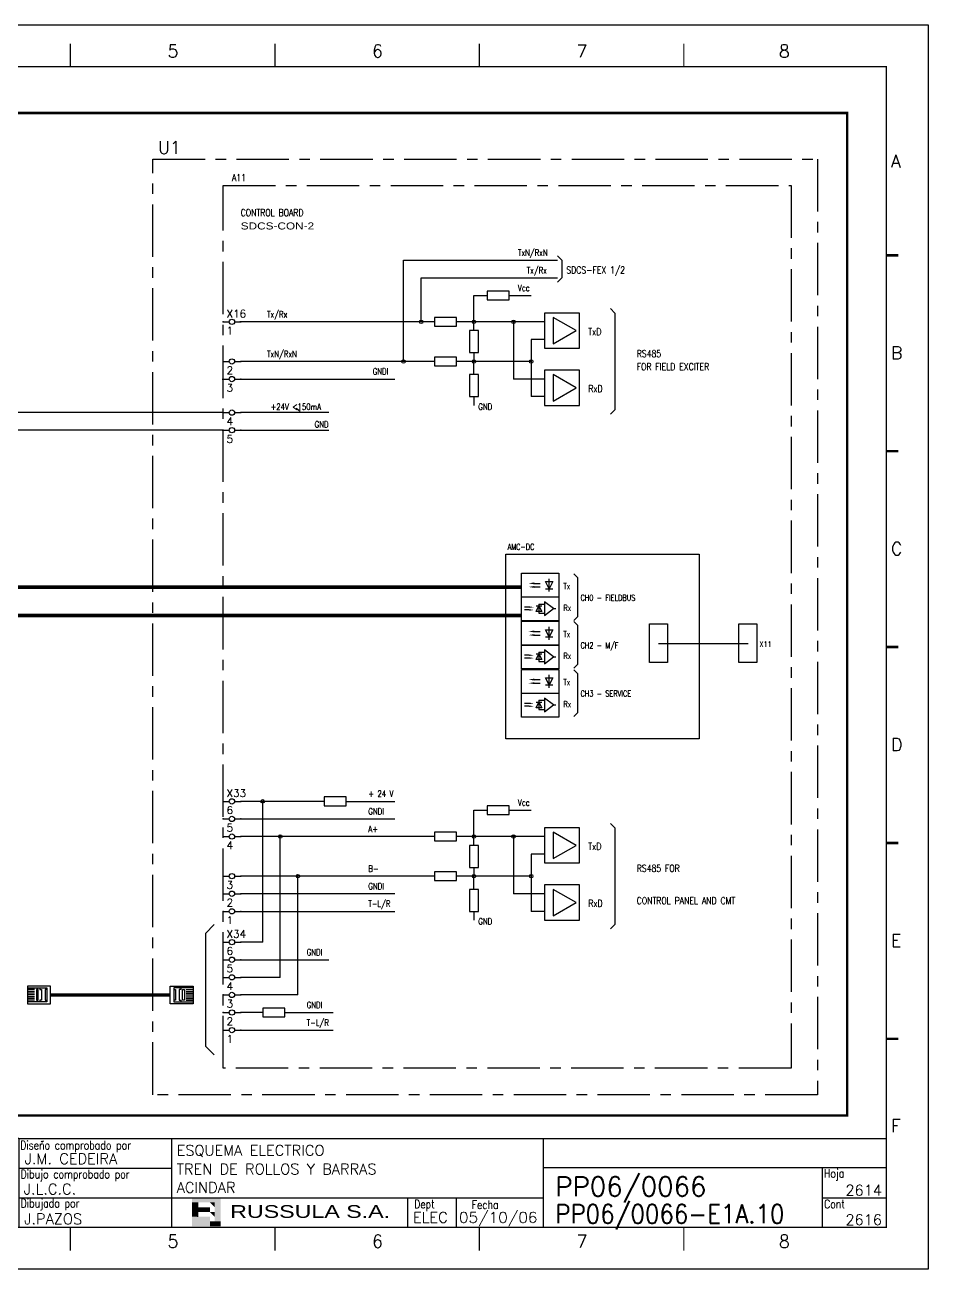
# Model space of a CAD drawing. Extents: x -25 to 1044, y -25744 to 292.
# Drawn here: x 264.3 to 479.8, y -2013.7 to -1716.7 of the extents above; entities that cross this region are included whole.
import ezdxf
from ezdxf.enums import TextEntityAlignment as Align

# ---------------------------------------------------------------- set-up
doc = ezdxf.new("R2010")
doc.units = 0
doc.header["$LTSCALE"] = 10
doc.header["$MEASUREMENT"] = 0
doc.linetypes.add('CENTER', pattern=[2, 1.25, -0.25, 0.25, -0.25])
doc.linetypes.add('DASHDOT', pattern=[1, 0.5, -0.25, 0, -0.25])
doc.layers.get('0').update_dxf_attribs({"linetype": 'CONTINUOUS'})
for name, color, linetype in [('1', 7, 'CONTINUOUS'), ('10', 5, 'CONTINUOUS'), ('2', 7, 'CONTINUOUS'), ('25', 3, 'CONTINUOUS'), ('25PK', 4, 'CENTER'), ('35', 2, 'CONTINUOUS'), ('8', 1, 'CONTINUOUS'), ('9', 6, 'CONTINUOUS'), ('DIBUJO', 7, 'CONTINUOUS'), ('NODE', 7, 'CONTINUOUS')]:
    doc.layers.add(name, color=color, linetype=linetype)
doc.styles.add('ABBSTYLE', font='ROMANS.SHX', dxfattribs={"width": 0.8})
doc.styles.add('HELV', font='HELVBLD.SHX', dxfattribs={"width": 1.2})
doc.styles.add('HELVETICA', font='HELV.SHX')
doc.styles.add('LABEL', font='SIMPLEX', dxfattribs={"width": 0.8, "height": 4})
doc.styles.add('ROMANS', font='romans')
doc.styles.get("Standard").update_dxf_attribs({"font": 'simplex'})

# ---------------------------------------------------------------- blocks, each defined once
blk = doc.blocks.new('NOD', base_point=(237.5, 170))
at = {"layer": 'NODE'}
blk.add_point((237.5, 170), dxfattribs=at)
blk = doc.blocks.new('$$PLL21C')
for p, q in [((-2.5, 0), (-0.75, 0)), ((0.75, 0), (2.5, 0))]:
    blk.add_line(p, q)
at = {"layer": '2'}
blk.add_circle((0, 0), 0.75, dxfattribs=at)
for p in [(-2.5, 0), (2.5, 0)]:
    blk.add_blockref('NOD', p, dxfattribs=at)
at = {"layer": '8'}
blk.add_attdef('*A', (-1.5, -3.574999999999989), '', height=2.15, dxfattribs=at)
at = {"layer": '9'}
blk.add_attdef('ID', (-1.5, 1.25), '', height=2.15, dxfattribs=at)
blk = doc.blocks.new('AMP')
at = {"layer": '35'}
for p, q in [((0, 5), (0, -5)), ((10, 5), (0, 5)), ((10, -5), (10, 5)), ((0, -5), (10, -5))]:
    blk.add_line(p, q, dxfattribs=at)
blk.add_lwpolyline([(7.5, -3.75), (7.5, 3.75), (1.00480947161671, 0)], close=True, dxfattribs=at)
blk = doc.blocks.new('newcajec')
at = {"layer": '1'}
for p, q in [((179.4, 20.84999999999999), (0.1303441721052074, 20.84999999999999)), ((7, 20.84999999999999), (7, 0)), ((71, 20.84999999999999), (71, 0)), ((84, 20.84999999999999), (84, 0.08964143426294768)), ((99, 20.84999999999999), (99, 0)), ((215.2, 20.79999999999999), (215.2, 0)), ((184.6434108527132, 20.17582254554676), (184.806079472624, 20.01315011347727)), ((184.806079472624, 20.01315011347727), (185.1814685954953, 20.25090212957883)), ((10.6, 16.64), (0, 16.64)), ((10.6, 16.64), (99.00000000000001, 16.64)), ((10.6, 12.48), (0, 12.48)), ((10.6, 12.48), (99.00000000000001, 12.48)), ((179.4, 13.86666666), (215.2, 13.86666666)), ((368, 14.06084184883153), (368, 0)), ((10.6, 8.32), (0, 8.32)), ((10.6, 8.32), (99.00000000000001, 8.32)), ((179.4, 6.93333333), (267.6330803594942, 6.93333333)), ((267.6330803594942, 6.93333333), (302.5, 6.93333333)), ((270.6330803594942, 6.908826233307309), (270.6330803594942, 0)), ((282.0665401797471, 6.93333333), (282.0665401797471, 0)), ((368, 6.93333333), (383, 6.93333333)), ((10.6, 4.16), (0, 4.16)), ((10.6, 4.16), (99.00000000000001, 4.16))]:
    blk.add_line(p, q, dxfattribs=at)
for points in [[(47.50000000000003, 272.5, 0.3, 0.3, 0), (47.50000000000003, 277.9125820568927, 0.3, 0.3, 0)], [(95.50000000000003, 272.5, 0.3, 0.3, 0), (95.50000000000003, 277.9125820568927, 0.3, 0.3, 0)], [(143.5000000000001, 272.5, 0.3, 0.3, 0), (143.5000000000001, 277.9125820568927, 0.3, 0.3, 0)], [(191.5000000000001, 272.5, 0.3, 0.3, 0), (191.5000000000001, 277.9125820568927, 0.3, 0.3, 0)], [(239.5000000000001, 272.5, 0.3, 0.3, 0), (239.5000000000001, 277.9125820568927, 0.3, 0.3, 0)], [(287.5000000000001, 272.5, 0.3, 0.3, 0), (287.5000000000001, 277.9125820568927, 0.3, 0.3, 0)], [(335.5000000000001, 272.5, 0.3, 0.3, 0), (335.5000000000001, 277.9125820568927, 0.3, 0.3, 0)], [(-2.989059080962793, 228.2254404700672, 0.6, 0.6, 0), (-0.1817779831361044, 228.2254404700672, 0.6, 0.6, 0)], [(383.0109409190372, 228.2254404700672, 0.6, 0.6, 0), (385.8182220168639, 228.2254404700672, 0.6, 0.6, 0)], [(-2.989059080962793, 182.2254404700672, 0.6, 0.6, 0), (-0.1817779831361044, 182.2254404700672, 0.6, 0.6, 0)], [(383.0109409190372, 182.2254404700672, 0.6, 0.6, 0), (385.8182220168639, 182.2254404700672, 0.6, 0.6, 0)], [(-2.989059080962793, 136.2254404700672, 0.6, 0.6, 0), (-0.1817779831361044, 136.2254404700672, 0.6, 0.6, 0)], [(383.0109409190372, 136.2254404700672, 0.6, 0.6, 0), (385.8182220168639, 136.2254404700672, 0.6, 0.6, 0)], [(-2.989059080962793, 90.2254404700672, 0.6, 0.6, 0), (-0.1817779831361044, 90.2254404700672, 0.6, 0.6, 0)], [(383.0109409190372, 90.2254404700672, 0.6, 0.6, 0), (385.8182220168639, 90.2254404700672, 0.6, 0.6, 0)], [(-2.989059080962793, 44.22544047006719, 0.6, 0.6, 0), (-0.1817779831361044, 44.22544047006719, 0.6, 0.6, 0)], [(383.0109409190372, 44.22544047006719, 0.6, 0.6, 0), (385.8182220168639, 44.22544047006719, 0.6, 0.6, 0)], [(383, 20.79999999999999, 0.3, 0.3, 0), (179.4, 20.79999999999999, 0.3, 0.3, 0), (179.4, 0, 0.3, 0.3, 0)], [(302.5, 20.79999999999999, 0.3, 0.3, 0), (302.5, 0, 0.3, 0.3, 0)], [(302.5, 14, 0.3, 0.3, 0), (383, 14, 0.3, 0.3, 0)], [(47.50000000000004, -5.50000000000002, 0.3, 0.3, 0), (47.50000000000004, -0.08741794310727435, 0.3, 0.3, 0)], [(95.50000000000003, -5.50000000000002, 0.3, 0.3, 0), (95.50000000000003, -0.08741794310727435, 0.3, 0.3, 0)], [(143.5000000000001, -5.50000000000002, 0.3, 0.3, 0), (143.5000000000001, -0.08741794310727435, 0.3, 0.3, 0)], [(191.5000000000001, -5.50000000000002, 0.3, 0.3, 0), (191.5000000000001, -0.08741794310727435, 0.3, 0.3, 0)], [(239.5000000000001, -5.50000000000002, 0.3, 0.3, 0), (239.5000000000001, -0.08741794310727435, 0.3, 0.3, 0)], [(287.5000000000001, -5.50000000000002, 0.3, 0.3, 0), (287.5000000000001, -0.08741794310727435, 0.3, 0.3, 0)], [(335.5000000000001, -5.50000000000002, 0.3, 0.3, 0), (335.5000000000001, -0.08741794310727435, 0.3, 0.3, 0)]]:
    blk.add_lwpolyline(points, format="xyseb", dxfattribs=at)
at = {"layer": '1', "const_width": 0.3}
blk.add_lwpolyline([(0, 0), (0, 272.5), (383, 272.5), (383, 0)], close=True, dxfattribs=at)
at = {"layer": '2', "color": 14}
for p, q in [((221.418090625, 4.694274193107214), (221.418090625, 5.808488255607214)), ((221.418090625, 2.465846068107213), (221.418090625, 3.580060130607212))]:
    blk.add_line(p, q, dxfattribs=at)
for points in [[(220.05064609375, 5.808488255607214), (220.05064609375, 6.922702318107211), (226.73593046875, 5.808488255607214), (226.73593046875, 6.922702318107211)], [(221.418090625, 2.465846068107213), (220.05064609375, 2.465846068107213), (221.418090625, 5.808488255607214), (220.05064609375, 5.808488255607214)], [(221.418090625, 4.694274193107214), (224.254271875, 4.694274193107214), (221.418090625, 3.580060130607212), (224.254271875, 3.580060130607212)], [(224.254271875, 5.808488255607214), (225.3684859375, 5.808488255607214), (225.3684859375, 4.694274193107214)], [(224.254271875, 3.580060130607212), (225.3684859375, 3.580060130607212), (225.3684859375, 2.465846068107213)], [(225.3684859375, 5.808488255607214), (226.73593046875, 5.808488255607214), (225.3684859375, 1.351632005607213), (226.73593046875, 1.351632005607213)], [(224.254271875, 0.2374179431072125), (224.254271875, 2.465846068107213), (220.05064609375, 0.2374179431072125), (220.05064609375, 2.465846068107213)], [(226.73593046875, 1.351632005607213), (226.73593046875, 0.2374179431072125), (224.254271875, 1.351632005607213), (224.254271875, 0.2374179431072125)]]:
    blk.add_solid(points, dxfattribs=at)
at = {"layer": '1', "style": 'ROMANS'}
for s, p in [('1', (22.29321663019694, 274.6822757111598)), ('2', (70.29321663019694, 274.6822757111598)), ('3', (118.2932166301969, 274.6822757111598)), ('4', (166.2932166301969, 274.6822757111598)), ('5', (214.2932166301969, 274.6822757111598)), ('6', (262.293216630197, 274.6822757111598)), ('7', (310.293216630197, 274.6822757111598)), ('8', (357.793216630197, 274.6822757111598)), ('A', (-4.369531937893967, 248.8361050328228)), ('A', (384.130468062106, 248.8361050328228)), ('B', (-4.369531937893967, 203.8361050328228)), ('B', (384.130468062106, 203.8361050328228)), ('C', (-4.369531937893967, 157.8361050328228)), ('C', (384.130468062106, 157.8361050328228)), ('D', (-4.369531937893967, 111.8361050328228)), ('D', (384.130468062106, 111.8361050328228)), ('E', (-4.369531937893967, 65.8361050328228)), ('E', (384.130468062106, 65.8361050328228)), ('F', (-4.369531937893967, 22.33610503282279)), ('F', (384.130468062106, 22.33610503282279)), ('1', (22.29321663019694, -4.817724288840244)), ('2', (70.29321663019694, -4.817724288840244)), ('3', (118.2932166301969, -4.817724288840244)), ('4', (166.2932166301969, -4.817724288840244)), ('5', (214.2932166301969, -4.817724288840244)), ('6', (262.293216630197, -4.817724288840244)), ('7', (310.293216630197, -4.817724288840244)), ('8', (357.793216630197, -4.817724288840244))]:
    blk.add_text(s, height=3, dxfattribs=at).set_placement(p)
at = {"layer": '1', "style": 'LABEL', "width": 0.8}
for s, p in [('Diseno comprobado por', (179.7314614292997, 18.27223571085374)), ('Dibujo comprobado por', (179.8050291925395, 11.4678814488418)), ('Hoja', (368.3783582875667, 11.66394739740196)), ('Dibujado por', (179.8266890074166, 4.640500723763907)), ('Fecha', (285.7145387337263, 4.296982269486556)), ('Cont', (368.4287365512884, 4.459855685207977)), ('No', (2.226666121281127, 1.047317943107212)), ('Revision', (7.999999999999986, 1.047317943107211))]:
    blk.add_text(s, height=2, dxfattribs=at).set_placement(p)
for s, p in [('Dept', (274.6061509242405, 4.441269529660175)), ('Elaborado', (77.5, 1.047317943107211)), ('Fecha', (91.5, 1.047317943107211))]:
    blk.add_text(s, height=2, dxfattribs=at).set_placement(p, align=Align.CENTER)
at = {"layer": '10', "style": 'ROMANS'}
for tag, p in [('REV41', (3.5, 18.74499999999998)), ('REV43', (77.69972273858866, 18.74499999999998)), ('REV31', (3.5, 14.58499999999999)), ('REV33', (77.69972273858866, 14.58499999999999)), ('REV21', (3.5, 10.42499999999999)), ('REV23', (77.69972273858866, 10.42499999999999)), ('REV11', (3.5, 6.265000000000002)), ('REV13', (77.69972273858866, 6.265000000000002))]:
    blk.add_attdef(tag, text='', height=2.5, dxfattribs=at).set_placement(p, align=Align.MIDDLE)
for tag, p, height in [('REV42', (7.999999999999986, 17.49499999999998), 2.5), ('SHEETNAME1', (100.5, 15.82514432423481), 2.5), ('DOCUMENTTYPE', (216.431556680333, 16.80300784715599), 2.5), ('NOTA', (305.324267012746, 15.80181941457773), 3), ('REV32', (7.999999999999986, 13.33499999999999), 2.5), ('DESIGNCHECK', (180.7368689439597, 14.83229733012664), 2.5), ('OBJECT', (216.431556680333, 12.40274635088354), 2.5), ('SHEETNAME2', (100.5, 11.66514432423481), 2.5), ('ORDER', (305.324267012746, 7.301819414577723), 4.5), ('REV22', (7.999999999999986, 9.174999999999999), 2.5), ('SHEETNAME3', (100.5, 7.505144324234807), 2.5), ('DRAWINGCHECK', (180.5313437479052, 7.714149530439984), 2.5), ('CUSTOMER', (216.431556680333, 8.084891464683468), 2.5), ('REV12', (7.999999999999986, 5.015000000000002), 2.5), ('SHEETNAME4', (100.5, 3.345144324234811), 2.5), ('USER', (180.634361454448, 0.7089454855303376), 2.5), ('DEPARTMENT', (271.9308878022507, 1.045088830057653), 2.5), ('DOCUMENT_ID', (305.324267012746, 0.9341589120460885), 4.4)]:
    blk.add_attdef(tag, p, '', height=height, dxfattribs=at)
for tag, width, p, p2 in [('REV44', 1.221199022953692, (84.52509332113708, 17.49499999999998), (98.48165358346499, 17.49499999999998)), ('REV34', 1.221199022953692, (84.52509332113708, 13.33499999999998), (98.48165358346499, 13.33499999999998)), ('REV24', 1.221199022953692, (84.52509332113708, 9.174999999999988), (98.48165358346499, 9.174999999999988)), ('REV14', 1.221199022953692, (84.52509332113708, 5.014999999999999), (98.48165358346499, 5.014999999999999)), ('CREATED2', 7.039914616041486, (282.7069601254168, 1.045088830057653), (301.1448317388588, 1.045088830057653))]:
    blk.add_attdef(tag, text='', height=2.5, dxfattribs=dict(at, width=width)).set_placement(p, p2, align=Align.FIT)
for tag, p in [('SHEET', (382, 7.433333330000005)), ('NEXTSHEET', (382, 0.5000000000000018))]:
    blk.add_attdef(tag, text='', height=2.5, dxfattribs=at).set_placement(p, align=Align.RIGHT)
at = {"layer": 'DIBUJO', "color": 14, "style": 'HELVETICA', "width": 1.3}
blk.add_text('RUSSULA S.A.', height=3, dxfattribs=at).set_placement((229, 2.191446348186597))

msp = doc.modelspace()

# ---------------------------------------------------------------- linework, layer by layer
for p, q in [((311.3731547258585, -1809.280986428393), (214.3540223622915, -1809.280986428393)), ((311.3731547258585, -1813.481279264746), (214.3540223622915, -1813.481279264746)), ((415.5145824422988, -1864.381390559374), (436.8722700320943, -1864.381390559374))]:
    msp.add_line(p, q)
for points in [[(379.0719351756587, -1843.116485666415), (425.1607908734715, -1843.116485666415), (425.1607908734715, -1887.170644385766), (379.0719351756587, -1887.170644385766)], [(413.3061315480649, -1859.698978140706), (417.6312370866511, -1859.698978140706), (417.6312370866511, -1868.963142477842), (413.3061315480649, -1868.963142477842)], [(434.6227226526077, -1859.698978140706), (438.9478281911939, -1859.698978140706), (438.9478281911939, -1868.963142477842), (434.6227226526077, -1868.963142477842)]]:
    msp.add_lwpolyline(points, close=True)
for points in [[(376.4970597307387, -1850.977974574115, 0.8400585672705643, 0.8400585672705643, 0), (224.2956971201115, -1850.977974574115, 0.8400585672705643, 0.8400585672705643, 0)], [(382.797498985268, -1850.977974574115, 0.8400585672705643, 0.8400585672705643, 0), (376.4970597307387, -1850.977974574115, 0.8400585672705643, 0.8400585672705643, 0)], [(376.4970597307387, -1857.69844311228, 0.8400585672705643, 0.8400585672705643, 0), (224.2956971201115, -1857.69844311228, 0.8400585672705643, 0.8400585672705643, 0)], [(382.797498985268, -1857.69844311228, 0.8400585672705643, 0.8400585672705643, 0), (376.4970597307387, -1857.69844311228, 0.8400585672705643, 0.8400585672705643, 0)]]:
    msp.add_lwpolyline(points, format="xyseb")
at = {"layer": '2', "color": 7}
for p, q in [((329.0421200437572, -1808.247487067224), (329.9983257107844, -1808.912409714728)), ((382.797498985268, -1847.617740305033), (391.7231212625177, -1847.617740305033)), ((382.797498985268, -1853.330138562473), (382.797498985268, -1847.617740305033)), ((391.7231212625177, -1847.617740305033), (391.7231212625177, -1853.330138562473)), ((382.797498985268, -1859.003313343948), (382.797498985268, -1853.290915086508)), ((382.797498985268, -1853.290915086508), (391.7231212625177, -1853.290915086508)), ((391.7231212625177, -1853.330138562473), (382.797498985268, -1853.330138562473)), ((391.7231212625177, -1853.290915086508), (391.7231212625177, -1859.003313343948)), ((391.7231212625177, -1859.003313343948), (382.797498985268, -1859.003313343948)), ((382.797498985268, -1859.103405224861), (391.7231212625177, -1859.103405224861)), ((382.797498985268, -1864.815803482301), (382.797498985268, -1859.103405224861)), ((391.7231212625177, -1859.103405224861), (391.7231212625177, -1864.815803482301)), ((382.797498985268, -1870.488978263776), (382.797498985268, -1864.776580006336)), ((382.797498985268, -1864.776580006336), (391.7231212625177, -1864.776580006336)), ((391.7231212625177, -1864.815803482301), (382.797498985268, -1864.815803482301)), ((391.7231212625177, -1864.776580006336), (391.7231212625177, -1870.488978263776)), ((391.7231212625177, -1870.488978263776), (382.797498985268, -1870.488978263776)), ((382.797498985268, -1876.30146840213), (382.797498985268, -1870.589070144689)), ((382.797498985268, -1870.589070144689), (391.7231212625177, -1870.589070144689)), ((391.7231212625177, -1870.589070144689), (391.7231212625177, -1876.30146840213)), ((382.797498985268, -1876.262244926164), (391.7231212625177, -1876.262244926164)), ((382.797498985268, -1881.974643183604), (382.797498985268, -1876.262244926164)), ((391.7231212625177, -1876.30146840213), (382.797498985268, -1876.30146840213)), ((391.7231212625177, -1876.262244926164), (391.7231212625177, -1881.974643183604)), ((391.7231212625177, -1881.974643183604), (382.797498985268, -1881.974643183604)), ((309.4830229494997, -1931.489591793507), (307.3828765313233, -1933.589738211684)), ((307.3828765313233, -1933.589738211684), (307.3828765313233, -1960.494096368217)), ((270.3747396318059, -1946.190616720742), (264.9143589445473, -1946.190616720742)), ((264.9143589445473, -1946.190616720742), (264.9143589445473, -1950.390909557095)), ((264.9143589445473, -1946.610646004377), (269.5346810645354, -1946.610646004377)), ((266.5944760790884, -1947.030675288013), (264.9143589445473, -1947.030675288013)), ((266.5944760790884, -1947.450704571648), (264.9143589445473, -1947.450704571648)), ((266.5944760790884, -1947.870733855283), (264.9143589445473, -1947.870733855283)), ((266.5944760790884, -1948.290763138919), (264.9143589445473, -1948.290763138919)), ((267.0145053627237, -1947.030675288013), (267.0145053627237, -1949.550850989825)), ((267.434534646359, -1947.030675288013), (267.0145053627237, -1947.030675288013)), ((267.434534646359, -1949.550850989825), (267.434534646359, -1947.030675288013)), ((267.8545639299942, -1946.610646004377), (267.8545639299942, -1947.030675288013)), ((267.8545639299942, -1947.030675288013), (268.2745932136295, -1947.030675288013)), ((268.2745932136295, -1947.030675288013), (268.2745932136295, -1949.550850989825)), ((269.1146517809001, -1947.030675288013), (269.1146517809001, -1949.550850989825)), ((269.5346810645354, -1947.030675288013), (269.1146517809001, -1947.030675288013)), ((269.5346810645354, -1946.610646004377), (269.5346810645354, -1949.97088027346)), ((270.3747396318059, -1950.390909557095), (270.3747396318059, -1946.190616720742)), ((270.3747396318059, -1948.290763138919), (298.9822908586177, -1948.290763138919)), ((298.9822908586177, -1950.390909557095), (298.9822908586177, -1946.190616720742)), ((298.9822908586177, -1946.190616720742), (304.4426715458764, -1946.190616720742)), ((299.8223494258882, -1946.610646004377), (299.8223494258882, -1949.97088027346)), ((304.4426715458764, -1946.610646004377), (299.8223494258882, -1946.610646004377)), ((299.8223494258882, -1947.030675288013), (300.2423787095235, -1947.030675288013)), ((300.2423787095235, -1947.030675288013), (300.2423787095235, -1949.550850989825)), ((301.0824372767941, -1947.030675288013), (301.0824372767941, -1949.550850989825)), ((301.5024665604294, -1947.030675288013), (301.0824372767941, -1947.030675288013)), ((301.5024665604294, -1946.610646004377), (301.5024665604294, -1947.030675288013)), ((301.9224958440647, -1949.550850989825), (301.9224958440647, -1947.030675288013)), ((301.9224958440647, -1947.030675288013), (302.3425251276999, -1947.030675288013)), ((302.3425251276999, -1947.030675288013), (302.3425251276999, -1949.550850989825)), ((302.7625544113352, -1947.030675288013), (304.4426715458764, -1947.030675288013)), ((302.7625544113352, -1947.450704571648), (304.4426715458764, -1947.450704571648)), ((302.7625544113352, -1947.870733855283), (304.4426715458764, -1947.870733855283)), ((302.7625544113352, -1948.290763138919), (304.4426715458764, -1948.290763138919)), ((304.4426715458764, -1946.190616720742), (304.4426715458764, -1950.390909557095)), ((266.5944760790884, -1948.710792422554), (264.9143589445473, -1948.710792422554)), ((266.5944760790884, -1949.130821706189), (264.9143589445473, -1949.130821706189)), ((266.5944760790884, -1949.550850989825), (264.9143589445473, -1949.550850989825)), ((269.5346810645354, -1949.97088027346), (264.9143589445473, -1949.97088027346)), ((264.9143589445473, -1950.390909557095), (270.3747396318059, -1950.390909557095)), ((267.0145053627237, -1949.550850989825), (267.434534646359, -1949.550850989825)), ((267.8545639299942, -1949.550850989825), (267.8545639299942, -1949.97088027346)), ((268.2745932136295, -1949.550850989825), (267.8545639299942, -1949.550850989825)), ((269.1146517809001, -1949.550850989825), (269.5346810645354, -1949.550850989825)), ((304.4426715458764, -1950.390909557095), (298.9822908586177, -1950.390909557095)), ((300.2423787095235, -1949.550850989825), (299.8223494258882, -1949.550850989825)), ((299.8223494258882, -1949.97088027346), (304.4426715458764, -1949.97088027346)), ((301.0824372767941, -1949.550850989825), (301.5024665604294, -1949.550850989825)), ((301.5024665604294, -1949.550850989825), (301.5024665604294, -1949.97088027346)), ((302.3425251276999, -1949.550850989825), (301.9224958440647, -1949.550850989825)), ((302.7625544113352, -1948.710792422554), (304.4426715458764, -1948.710792422554)), ((302.7625544113352, -1949.130821706189), (304.4426715458764, -1949.130821706189)), ((302.7625544113352, -1949.550850989825), (304.4426715458764, -1949.550850989825)), ((307.3828765313233, -1960.494096368217), (309.4830229494997, -1962.594242786393))]:
    msp.add_line(p, q, dxfattribs=at)
at = {"layer": '2', "color": 3, "linetype": 'DASHDOT', "const_width": 0.588040997089395}
msp.add_lwpolyline([(169.0859049955193, -1737.784051842039), (460.4818750049208, -1737.784051842039), (460.4818750049208, -1977.05287527004), (169.0859049955193, -1977.05287527004), (169.0859049955193, -1737.784051842039)], dxfattribs=at)
at = {"layer": '2', "color": 7}
msp.add_lwpolyline([(270.3747396318059, -1948.290763138919, 0.8400585672705643, 0.8400585672705643, 0), (298.9822908586177, -1948.290763138919, 0.8400585672705643, 0.8400585672705643, 0)], format="xyseb", dxfattribs=at)
at = {"layer": '25'}
for p, q in [((392.4388064674679, -1772.926601608437), (391.3887332583798, -1771.876528399349)), ((392.4388064674679, -1772.926601608437), (392.4388064674679, -1777.12689444479)), ((392.4388064674679, -1777.12689444479), (391.3887332583798, -1778.176967653878)), ((405.0396849765264, -1785.527480117495), (403.9896117674382, -1784.477406908407)), ((405.0396849765264, -1785.527480117495), (405.0396849765264, -1808.629090717436)), ((405.0396849765264, -1808.629090717436), (403.9896117674382, -1809.679163926524)), ((396.1574811389693, -1848.673211123854), (395.2649189112444, -1847.780648896129)), ((396.1574811389693, -1848.673211123854), (396.1574811389693, -1858.038358778852)), ((396.1574811389693, -1858.038358778852), (395.2649189112444, -1858.930921006577)), ((396.1574811389693, -1860.046670676361), (395.2649189112444, -1859.154108448636)), ((396.1574811389693, -1860.046670676361), (396.1574811389693, -1869.411818331358)), ((396.1574811389693, -1869.411818331358), (395.2649189112444, -1870.304380559083)), ((396.1574811389693, -1871.564097432971), (395.2649189112444, -1870.671535205246)), ((396.1574811389693, -1871.564097432971), (396.1574811389693, -1880.929245087968)), ((396.1574811389693, -1880.929245087968), (395.2649189112444, -1881.821807315693)), ((405.0396849765264, -1908.387981193567), (403.9896117674382, -1907.337907984479)), ((405.0396849765264, -1908.387981193567), (405.0396849765264, -1931.489591793507)), ((405.0396849765264, -1931.489591793507), (403.9896117674382, -1932.539665002595))]:
    msp.add_line(p, q, dxfattribs=at)
at = {"layer": '25PK'}
for p, q in [((294.7819980222648, -1972.10325276209), (294.7819980222648, -1748.774917799408)), ((294.7819980222648, -1748.774917799408), (453.4363922446542, -1748.774917799408)), ((453.4363922446542, -1748.774917799408), (453.4363922446542, -1972.10325276209)), ((311.5831693676761, -1965.802813507561), (311.5831693676761, -1755.075357053938)), ((311.5831693676761, -1755.075357053938), (447.135952990125, -1755.075357053938)), ((447.135952990125, -1755.075357053938), (447.135952990125, -1965.802813507561)), ((447.135952990125, -1965.802813507561), (311.5831693676761, -1965.802813507561)), ((453.4363922446542, -1972.10325276209), (294.7819980222648, -1972.10325276209))]:
    msp.add_line(p, q, dxfattribs=at)
at = {"layer": '35'}
for p, q in [((354.6361709402926, -1797.078285417466), (354.6361709402926, -1772.926601608437)), ((354.6361709402926, -1772.926601608437), (391.3887332583798, -1772.926601608437)), ((358.8364637766454, -1777.12689444479), (391.3887332583798, -1777.12689444479)), ((358.8364637766454, -1787.627626535672), (358.8364637766454, -1777.12689444479)), ((371.4373422857038, -1787.627626535672), (371.4373422857038, -1781.327187281143)), ((371.4373422857038, -1781.327187281143), (374.5875619129685, -1781.327187281143)), ((379.8379279584095, -1781.327187281143), (385.0882940038505, -1781.327187281143)), ((361.98668340391, -1787.627626535672), (315.6049135260565, -1787.627626535672)), ((388.1790862208919, -1787.627626535672), (367.237049449351, -1787.627626535672)), ((371.4373422857038, -1789.727772953848), (371.4373422857038, -1787.627626535672)), ((380.8880011674977, -1787.627626535672), (380.8880011674977, -1801.278578253819)), ((385.0882940038505, -1791.827919372025), (385.0882940038505, -1805.478871090171)), ((388.1790862208919, -1791.827919372025), (385.0882940038505, -1791.827919372025)), ((371.4373422857038, -1794.978138999289), (371.4373422857038, -1797.078285417466)), ((361.98668340391, -1797.078285417466), (315.7834622040289, -1797.078285417466)), ((385.0288665936272, -1797.078285417466), (367.237049449351, -1797.078285417466)), ((371.4373422857038, -1800.22850504473), (371.4373422857038, -1797.078285417466)), ((311.3731547258585, -1801.278578253819), (311.5831693676761, -1801.278578253819)), ((315.7834622040289, -1801.278578253819), (352.5360245221162, -1801.278578253819)), ((388.1790862208919, -1801.278578253819), (380.8880011674977, -1801.278578253819)), ((371.4373422857038, -1805.478871090171), (371.4373422857038, -1807.579017508348)), ((388.1790862208919, -1805.478871090171), (385.0882940038505, -1805.478871090171)), ((311.5831693676761, -1809.280986428393), (311.3731547258585, -1809.280986428393)), ((336.7849263857931, -1809.280986428393), (315.7834622040289, -1809.280986428393)), ((311.3731547258585, -1813.481279264746), (311.5831693676761, -1813.481279264746)), ((315.7834622040289, -1813.481279264746), (336.7849263857931, -1813.481279264746)), ((385.8464915551765, -1850.045509564445), (387.2174671369621, -1850.045509564445)), ((389.4024594704327, -1851.330799172369), (388.5455997318168, -1849.617079695137)), ((388.5455997318168, -1849.617079695137), (390.2593192090489, -1849.617079695137)), ((389.4024594704327, -1852.016286963262), (389.4024594704327, -1848.931591904244)), ((390.2593192090489, -1849.617079695137), (389.4024594704327, -1851.330799172369)), ((385.8464915551765, -1850.902369303061), (387.2174671369621, -1850.902369303061)), ((388.5455997318168, -1851.330799172369), (390.2593192090489, -1851.330799172369)), ((384.6315336259318, -1855.71868434592), (383.5347531605032, -1855.71868434592)), ((386.2534999310191, -1856.772621824417), (386.9389877219119, -1855.401646242632)), ((386.2534999310191, -1855.401646242632), (387.6244755128047, -1855.401646242632)), ((386.9389877219119, -1854.990353568096), (386.9389877219119, -1857.183914498953)), ((386.9389877219119, -1854.990353568096), (388.2427514422511, -1854.990353568096)), ((386.9389877219119, -1855.401646242632), (387.6244755128047, -1856.772621824417)), ((390.4363123731079, -1856.087134033525), (388.2427514422511, -1854.441963335382)), ((388.2427514422511, -1854.441963335382), (388.2427514422511, -1857.732304731667)), ((388.2427514422511, -1857.732304731667), (390.4363123731079, -1856.087134033525)), ((390.4363123731079, -1856.087134033525), (390.9847026058221, -1856.087134033525)), ((384.6315336259318, -1856.404172136812), (383.5347531605032, -1856.404172136812)), ((387.6244755128047, -1856.772621824417), (386.2534999310191, -1856.772621824417)), ((386.9389877219119, -1857.183914498953), (388.2427514422511, -1857.183914498953)), ((385.8464915551765, -1861.531174484273), (387.2174671369621, -1861.531174484273)), ((389.4024594704327, -1862.816464092197), (388.5455997318168, -1861.102744614965)), ((388.5455997318168, -1861.102744614965), (390.2593192090489, -1861.102744614965)), ((389.4024594704327, -1863.50195188309), (389.4024594704327, -1860.417256824072)), ((390.2593192090489, -1861.102744614965), (389.4024594704327, -1862.816464092197)), ((385.8464915551765, -1862.388034222889), (387.2174671369621, -1862.388034222889)), ((388.5455997318168, -1862.816464092197), (390.2593192090489, -1862.816464092197)), ((384.6315336259318, -1867.204349265748), (383.5347531605032, -1867.204349265748)), ((384.6315336259318, -1867.889837056641), (383.5347531605032, -1867.889837056641)), ((386.2534999310191, -1868.258286744246), (386.9389877219119, -1866.88731116246)), ((386.2534999310191, -1866.88731116246), (387.6244755128047, -1866.88731116246)), ((386.9389877219119, -1866.476018487924), (386.9389877219119, -1868.669579418781)), ((386.9389877219119, -1866.476018487924), (388.2427514422511, -1866.476018487924)), ((386.9389877219119, -1866.88731116246), (387.6244755128047, -1868.258286744246)), ((390.4363123731079, -1867.572798953353), (388.2427514422511, -1865.92762825521)), ((388.2427514422511, -1865.92762825521), (388.2427514422511, -1869.217969651495)), ((388.2427514422511, -1869.217969651495), (390.4363123731079, -1867.572798953353)), ((390.4363123731079, -1867.572798953353), (390.9847026058221, -1867.572798953353)), ((387.6244755128047, -1868.258286744246), (386.2534999310191, -1868.258286744246)), ((386.9389877219119, -1868.669579418781), (388.2427514422511, -1868.669579418781)), ((385.8464915551765, -1873.016839404101), (387.2174671369621, -1873.016839404101)), ((385.8464915551765, -1873.873699142717), (387.2174671369621, -1873.873699142717)), ((388.5455997318168, -1872.588409534793), (390.2593192090489, -1872.588409534793)), ((389.4024594704327, -1874.302129012025), (388.5455997318168, -1872.588409534793)), ((389.4024594704327, -1874.987616802918), (389.4024594704327, -1871.902921743901)), ((390.2593192090489, -1872.588409534793), (389.4024594704327, -1874.302129012025)), ((388.5455997318168, -1874.302129012025), (390.2593192090489, -1874.302129012025)), ((384.6315336259318, -1878.690014185576), (383.5347531605032, -1878.690014185576)), ((384.6315336259318, -1879.375501976469), (383.5347531605032, -1879.375501976469)), ((386.2534999310191, -1879.743951664074), (386.9389877219119, -1878.372976082288)), ((386.2534999310191, -1878.372976082288), (387.6244755128047, -1878.372976082288)), ((387.6244755128047, -1879.743951664074), (386.2534999310191, -1879.743951664074)), ((386.9389877219119, -1877.961683407753), (386.9389877219119, -1880.155244338609)), ((386.9389877219119, -1877.961683407753), (388.2427514422511, -1877.961683407753)), ((386.9389877219119, -1878.372976082288), (387.6244755128047, -1879.743951664074)), ((390.4363123731079, -1879.058463873181), (388.2427514422511, -1877.413293175038)), ((388.2427514422511, -1877.413293175038), (388.2427514422511, -1880.703634571324)), ((388.2427514422511, -1880.703634571324), (390.4363123731079, -1879.058463873181)), ((390.4363123731079, -1879.058463873181), (390.9847026058221, -1879.058463873181)), ((386.9389877219119, -1880.155244338609), (388.2427514422511, -1880.155244338609)), ((335.7348531767049, -1902.087541939037), (315.7834622040289, -1902.087541939037)), ((321.03382824947, -1935.68988462986), (321.03382824947, -1902.087541939037)), ((340.9852192221459, -1902.087541939037), (352.5360245221162, -1902.087541939037)), ((315.7834622040289, -1906.28783477539), (352.5360245221162, -1906.28783477539)), ((371.4373422857038, -1910.488127611743), (371.4373422857038, -1904.187688357214)), ((371.4373422857038, -1904.187688357214), (374.5875619129685, -1904.187688357214)), ((379.8379279584095, -1904.187688357214), (385.0882940038505, -1904.187688357214)), ((361.98668340391, -1910.488127611743), (315.7834622040289, -1910.488127611743)), ((325.2341210858228, -1944.090470302566), (325.2341210858228, -1910.488127611743)), ((388.1790862208919, -1910.488127611743), (367.237049449351, -1910.488127611743)), ((371.4373422857038, -1912.58827402992), (371.4373422857038, -1910.488127611743)), ((380.8880011674977, -1910.488127611743), (380.8880011674977, -1924.13907932989)), ((385.0882940038505, -1914.688420448096), (385.0882940038505, -1928.339372166243)), ((388.1790862208919, -1914.688420448096), (385.0882940038505, -1914.688420448096)), ((371.4373422857038, -1917.838640075361), (371.4373422857038, -1919.938786493537)), ((361.98668340391, -1919.938786493537), (315.7834622040289, -1919.938786493537)), ((329.4344139221756, -1948.290763138919), (329.4344139221756, -1919.938786493537)), ((385.0288665936272, -1919.938786493537), (367.237049449351, -1919.938786493537)), ((371.4373422857038, -1923.089006120802), (371.4373422857038, -1919.938786493537)), ((352.5360245221162, -1924.13907932989), (315.7834622040289, -1924.13907932989)), ((388.1790862208919, -1924.13907932989), (380.8880011674977, -1924.13907932989)), ((315.7834622040289, -1928.339372166243), (352.5360245221162, -1928.339372166243)), ((371.4373422857038, -1928.339372166243), (371.4373422857038, -1930.439518584419)), ((388.1790862208919, -1928.339372166243), (385.0882940038505, -1928.339372166243)), ((321.03382824947, -1935.68988462986), (315.7834622040289, -1935.68988462986)), ((315.7834622040289, -1939.890177466213), (336.7849263857931, -1939.890177466213)), ((325.2341210858228, -1944.090470302566), (315.7834622040289, -1944.090470302566)), ((329.4344139221756, -1948.290763138919), (315.7834622040289, -1948.290763138919)), ((321.03382824947, -1952.491055975271), (315.7834622040289, -1952.491055975271)), ((326.284194294911, -1952.491055975271), (337.8349995948813, -1952.491055975271)), ((315.7834622040289, -1956.691348811624), (337.8349995948813, -1956.691348811624))]:
    msp.add_line(p, q, dxfattribs=at)
for points in [[(374.5875619129685, -1780.277114072054), (374.5875619129685, -1782.377260490231), (379.8379279584095, -1782.377260490231), (379.8379279584095, -1780.277114072054)], [(361.98668340391, -1786.577553326584), (361.98668340391, -1788.67769974476), (367.237049449351, -1788.67769974476), (367.237049449351, -1786.577553326584)], [(370.3872690766157, -1794.978138999289), (372.4874154947921, -1794.978138999289), (372.4874154947921, -1789.727772953848), (370.3872690766157, -1789.727772953848)], [(361.98668340391, -1796.028212208377), (361.98668340391, -1798.128358626554), (367.237049449351, -1798.128358626554), (367.237049449351, -1796.028212208377)], [(370.3872690766157, -1805.478871090171), (372.4874154947921, -1805.478871090171), (372.4874154947921, -1800.22850504473), (370.3872690766157, -1800.22850504473)], [(335.7348531767049, -1901.037468729949), (335.7348531767049, -1903.137615148126), (340.9852192221459, -1903.137615148126), (340.9852192221459, -1901.037468729949)], [(374.5875619129685, -1903.137615148126), (374.5875619129685, -1905.237761566302), (379.8379279584095, -1905.237761566302), (379.8379279584095, -1903.137615148126)], [(361.98668340391, -1909.438054402655), (361.98668340391, -1911.538200820831), (367.237049449351, -1911.538200820831), (367.237049449351, -1909.438054402655)], [(370.3872690766157, -1917.838640075361), (372.4874154947921, -1917.838640075361), (372.4874154947921, -1912.58827402992), (370.3872690766157, -1912.58827402992)], [(361.98668340391, -1918.888713284449), (361.98668340391, -1920.988859702625), (367.237049449351, -1920.988859702625), (367.237049449351, -1918.888713284449)], [(370.3872690766157, -1928.339372166243), (372.4874154947921, -1928.339372166243), (372.4874154947921, -1923.089006120802), (370.3872690766157, -1923.089006120802)], [(321.03382824947, -1951.440982766183), (321.03382824947, -1953.54112918436), (326.284194294911, -1953.54112918436), (326.284194294911, -1951.440982766183)]]:
    msp.add_lwpolyline(points, close=True, dxfattribs=at)
for centre in [(358.8364637766454, -1787.627626535672), (371.4373422857038, -1787.627626535672), (380.8880011674977, -1787.627626535672), (354.6361709402926, -1797.078285417466), (371.4373422857038, -1797.078285417466), (385.0882940038505, -1797.078285417466), (321.03382824947, -1902.087541939037), (325.2341210858228, -1910.488127611743), (371.4373422857038, -1910.488127611743), (380.8880011674977, -1910.488127611743), (329.4344139221756, -1919.938786493537), (371.4373422857038, -1919.938786493537), (385.0882940038505, -1919.938786493537)]:
    msp.add_circle(centre, 0.4200292836352821, dxfattribs=at)
for points in [[(385.8464915551765, -1850.274005494742), (385.8464915551765, -1849.817013634147), (384.4755159733909, -1850.045509564445)], [(385.8464915551765, -1851.130865233358), (385.8464915551765, -1850.673873372763), (384.4755159733909, -1850.902369303061)], [(384.6315336259318, -1855.901481090158), (384.6315336259318, -1855.535887601682), (385.7283140913603, -1855.71868434592)], [(384.6315336259318, -1856.586968881051), (384.6315336259318, -1856.221375392574), (385.7283140913603, -1856.404172136812)], [(385.8464915551765, -1861.759670414571), (385.8464915551765, -1861.302678553976), (384.4755159733909, -1861.531174484273)], [(385.8464915551765, -1862.616530153187), (385.8464915551765, -1862.159538292591), (384.4755159733909, -1862.388034222889)], [(384.6315336259318, -1867.387146009986), (384.6315336259318, -1867.02155252151), (385.7283140913603, -1867.204349265748)], [(384.6315336259318, -1868.072633800879), (384.6315336259318, -1867.707040312403), (385.7283140913603, -1867.889837056641)], [(385.8464915551765, -1873.245335334399), (385.8464915551765, -1872.788343473804), (384.4755159733909, -1873.016839404101)], [(385.8464915551765, -1874.102195073015), (385.8464915551765, -1873.64520321242), (384.4755159733909, -1873.873699142717)], [(384.6315336259318, -1878.872810929814), (384.6315336259318, -1878.507217441338), (385.7283140913603, -1878.690014185576)], [(384.6315336259318, -1879.558298720707), (384.6315336259318, -1879.192705232231), (385.7283140913603, -1879.375501976469)]]:
    msp.add_solid(points, dxfattribs=at)
at = {"layer": 'DIBUJO'}
msp.add_lwpolyline([(59.81046486734957, -1716.738606978925), (479.8104648673495, -1716.738606978925), (479.8104648673495, -2013.738606978925), (59.81046486734957, -2013.738606978925), (59.81046486734957, -1716.738606978925)], dxfattribs=at)

# ---------------------------------------------------------------- block references
at = {"layer": '2', "color": 7}
ref = msp.add_blockref('newcajec', (80.48569422514791, -2003.738606978925), dxfattribs=dict(at, xscale=1.016513761467889, yscale=1.016513761467889, zscale=1.016513761467889))
ref.add_attrib('REV24', '24/05/07', dxfattribs={"layer": '10', "height": 2.541284403669862, "style": 'ROMANS', "width": 0.7281683615127705}).set_placement((166.4066147754459, -1994.412093217457), (180.5936503448591, -1994.412093217457), align=Align.FIT)
ref.add_attrib('SHEETNAME3', 'COMUNICACION TARJETA DE CONTROL', (182.6453272526765, -1996.109524491538), dxfattribs={"layer": '10', "height": 2.541284403669862, "style": 'ROMANS'})
ref.add_attrib('SHEETNAME2', 'CONVERTIDOR C.C. TIJERA 18', (182.6453272526765, -1991.880827243831), dxfattribs={"layer": '10', "height": 2.541284403669862, "style": 'ROMANS'})
ref.add_attrib('SHEETNAME1', '+TA101', (182.6453272526765, -1987.652129996124), dxfattribs={"layer": '10', "height": 2.541284403669862, "style": 'ROMANS'})
ref.add_attrib('USER', 'J.PAZOS', (264.1030084375694, -2003.017954136753), dxfattribs={"layer": '10', "height": 2.541284403669862, "style": 'ROMANS'})
ref.add_attrib('DRAWINGCHECK', 'J.L.C.C.', (263.9982895211934, -1995.897067823212), dxfattribs={"layer": '10', "height": 2.541284403669862, "style": 'ROMANS'})
ref.add_attrib('DESIGNCHECK', 'J.M. CEDEIRA', (264.2072087113115, -1988.661372628667), dxfattribs={"layer": '10', "height": 2.541284403669862, "style": 'ROMANS'})
ref.add_attrib('REV22', 'As-built', (88.61780431689141, -1994.412093217457), dxfattribs={"layer": '10', "height": 2.541284403669862, "style": 'ROMANS'})
ref.add_attrib('REV12', 'Aprobación documentación', (88.61780431689141, -1998.640790465164), dxfattribs={"layer": '10', "height": 2.541284403669862, "style": 'ROMANS'})
ref.add_attrib('REV21', '1', dxfattribs={"layer": '10', "height": 2.541284403669862, "style": 'ROMANS'}).set_placement((84.04349239028568, -1993.141451015622), align=Align.MIDDLE)
ref.add_attrib('REV11', '0', dxfattribs={"layer": '10', "height": 2.541284403669862, "style": 'ROMANS'}).set_placement((84.04349239028568, -1997.370148263329), align=Align.MIDDLE)
ref.add_attrib('SHEETNAME4', '-', (182.6453272526765, -2000.338221739244), dxfattribs={"layer": '10', "height": 2.541284403669862, "style": 'ROMANS'})
ref.add_attrib('REV14', '18/10/06', dxfattribs={"layer": '10', "height": 2.541284403669862, "style": 'ROMANS', "width": 0.7281683615127706}).set_placement((166.4066147754459, -1998.640790465164), (180.5936503448591, -1998.640790465164), align=Align.FIT)
ref.add_attrib('REV23', 'C.C.R.', dxfattribs={"layer": '10', "height": 2.541284403669862, "style": 'ROMANS'}).set_placement((159.4685316511671, -1993.141451015622), align=Align.MIDDLE)
ref.add_attrib('REV13', 'PAZOS', dxfattribs={"layer": '10', "height": 2.541284403669862, "style": 'ROMANS'}).set_placement((159.4685316511671, -1997.370148263329), align=Align.MIDDLE)
ref.add_attrib('DOCUMENT_ID', 'PP06/0066-E1A.10', (390.8520133537171, -2002.789021589432), dxfattribs={"layer": '10', "height": 4.472660550458958, "style": 'ROMANS', "width": 0.9})
ref.add_attrib('ORDER', 'PP06/0066', (390.8520133537171, -1996.316207060253), dxfattribs={"layer": '10', "height": 4.57431192660575, "style": 'ROMANS'})
ref.add_attrib('CUSTOMER', 'ACINDAR', (300.4913500066359, -1995.5202035451), dxfattribs={"layer": '10', "height": 2.541284403669862, "style": 'ROMANS'})
ref.add_attrib('OBJECT', 'TREN DE ROLLOS Y BARRAS', (300.4913500066359, -1991.131044633256), dxfattribs={"layer": '10', "height": 2.541284403669862, "style": 'ROMANS'})
ref.add_attrib('DOCUMENTTYPE', 'ESQUEMA ELECTRICO', (300.4913500066359, -1986.658118268237), dxfattribs={"layer": '10', "height": 2.541284403669862, "style": 'ROMANS'})
ref.add_attrib('CREATED2', '05/10/06', dxfattribs={"layer": '10', "height": 2.541284403669862, "style": 'ROMANS', "width": 0.9619759102665515}).set_placement((367.8612096554036, -2002.676259801215), (386.6035598826468, -2002.676259801215), align=Align.FIT)
ref.add_attrib('DEPARTMENT', 'ELEC', (356.9071838443314, -2002.676259801215), dxfattribs={"layer": '10', "height": 2.541284403669862, "style": 'ROMANS'})
ref.add_attrib('NEXTSHEET', '2616', dxfattribs={"layer": '10', "height": 2.541284403669862, "style": 'ROMANS'}).set_placement((468.7939511059026, -2003.230350098191), align=Align.RIGHT)
ref.add_attrib('SHEET', '2614', dxfattribs={"layer": '10', "height": 2.541284403669862, "style": 'ROMANS'}).set_placement((468.7939511059026, -1996.182521355402), align=Align.RIGHT)
at = {"layer": '2', "color": 7, "xscale": 0.8400585672705643, "yscale": 0.8400585672705643, "zscale": 0.8400585672705643}
for p, values in [((313.6833157858525, -1787.627628460761), {'ID': 'X16', '*A': '1'}), ((313.6833157858525, -1797.078285417466), {'*A': '2'}), ((313.6833157858525, -1801.278578253819), {'*A': '3'}), ((313.6833157858525, -1809.280986428393), {'*A': '4'}), ((313.6833157858525, -1813.481279264746), {'*A': '5'}), ((313.6833157858525, -1902.087541939037), {'ID': 'X33', '*A': '6'}), ((313.6833157858525, -1906.28783477539), {'*A': '5'}), ((313.6833157858525, -1910.488127611743), {'*A': '4'}), ((313.6833157858525, -1919.938786493537), {'*A': '3'}), ((313.6833157858525, -1924.13907932989), {'*A': '2'}), ((313.6833157858525, -1928.339372166243), {'*A': '1'}), ((313.6833157858525, -1935.68988462986), {'ID': 'X34', '*A': '6'}), ((313.6833157858525, -1939.890177466213), {'*A': '5'}), ((313.6833157858525, -1944.090470302566), {'*A': '4'}), ((313.6833157858525, -1948.290763138919), {'*A': '3'}), ((313.6833157858525, -1952.491055975271), {'*A': '2'}), ((313.6833157858525, -1956.691348811624), {'*A': '1'})]:
    msp.add_blockref('$$PLL21C', p, dxfattribs=at).add_auto_attribs(values)
at = {"layer": '35', "xscale": 0.8400585672705643, "yscale": 0.8400585672705643, "zscale": 0.8400585672705643, "rotation": 180}
for p in [(396.6390993038208, -1789.727772953848), (396.6390993038208, -1803.378724671995), (396.6390993038208, -1912.58827402992), (396.6390993038208, -1926.239225748066)]:
    msp.add_blockref('AMP', p, dxfattribs=at)

# ---------------------------------------------------------------- texts
at = {"layer": '2', "color": 6}
msp.add_text('U1', height=3.024210842174031, dxfattribs=at).set_placement((296.0420858731707, -1747.514829948502))
at = {"layer": '25'}
for s, height, style, width, p in [('A11', 1.680117134541129, 'ABBSTYLE', 0.8, (313.6833157858525, -1754.025283844849)), ('CONTROL BOARD', 1.680117134541129, 'ABBSTYLE', 0.8, (315.7834622040289, -1762.425869517555)), ('SDCS-CON-2', 1.680117134541129, 'HELV', 1.2, (315.7834622040289, -1765.576089144819)), ('TxN/RxN', 1.512105421087016, 'ABBSTYLE', 0.8, (381.9380743765859, -1771.876528399349)), ('Tx/Rx', 1.512105421087016, 'ABBSTYLE', 0.8, (384.0382207947623, -1776.076821235702)), ('SDCS-FEX 1/2', 1.680117134541129, 'ABBSTYLE', 0.8, (393.4888796765562, -1776.076821235702)), ('Vcc', 1.512105421087016, 'ABBSTYLE', 0.8, (381.9380743765859, -1780.277114072054)), ('Tx/Rx', 1.512105421087016, 'ABBSTYLE', 0.8, (322.0839014585582, -1786.577553326584)), ('TxD', 1.680117134541129, 'ABBSTYLE', 0.8, (398.7392457219972, -1790.777846162936)), ('TxN/RxN', 1.512105421087016, 'ABBSTYLE', 0.8, (322.0839014585582, -1796.028212208377)), ('RS485', 1.680117134541129, 'ABBSTYLE', 0.8, (410.2900510219674, -1796.028212208377)), ('GNDI', 1.512105421087016, 'ABBSTYLE', 0.8, (347.2856584766751, -1800.22850504473)), ('FOR FIELD EXCITER', 1.680117134541129, 'ABBSTYLE', 0.8, (410.2900510219674, -1799.178431835642)), ('RxD', 1.680117134541129, 'ABBSTYLE', 0.8, (398.7392457219972, -1804.428797881083)), ('+24V <150mA', 1.512105421087016, 'ABBSTYLE', 0.8, (322.9239600258288, -1808.65094250294)), ('GND', 1.512105421087016, 'ABBSTYLE', 0.8, (372.4874154947921, -1808.629090717436)), ('GND', 1.512105421087016, 'ABBSTYLE', 0.8, (333.4246921167108, -1812.851235339293)), ('AMC-DC', 1.428099564359959, 'ABBSTYLE', 0.8, (379.4581220222225, -1842.056685892149)), ('Tx', 1.428099564359959, 'ABBSTYLE', 0.8, (392.7941959357877, -1851.402204150587)), ('CH0 - FIELDBUS', 1.428099564359959, 'ABBSTYLE', 0.8, (396.8688893986838, -1854.187347446905)), ('Rx', 1.428099564359959, 'ABBSTYLE', 0.8, (392.7941959357877, -1856.611246573645)), ('Tx', 1.428099564359959, 'ABBSTYLE', 0.8, (392.7941959357877, -1862.887869070415)), ('CH2 - M/F', 1.428099564359959, 'ABBSTYLE', 0.8, (396.8688893986838, -1865.560806999412)), ('X11', 1.285289607923963, 'ABBSTYLE', 0.8, (439.551327437971, -1865.196094820646)), ('Rx', 1.428099564359959, 'ABBSTYLE', 0.8, (392.7941959357877, -1868.096911493473)), ('Tx', 1.428099564359959, 'ABBSTYLE', 0.8, (392.7941959357877, -1874.373533990243)), ('CH3 - SERVICE', 1.428099564359959, 'ABBSTYLE', 0.8, (396.8688893986838, -1877.078233756022)), ('Rx', 1.428099564359959, 'ABBSTYLE', 0.8, (392.7941959357877, -1879.582576413301)), ('+ 24 V', 1.512105421087016, 'ABBSTYLE', 0.8, (346.2355852675869, -1901.037468729949)), ('GNDI', 1.512105421087016, 'ABBSTYLE', 0.8, (346.2355852675869, -1905.237761566302)), ('Vcc', 1.512105421087016, 'ABBSTYLE', 0.8, (381.9380743765859, -1903.137615148126)), ('A+', 1.512105421087016, 'ABBSTYLE', 0.8, (346.2355852675869, -1909.438054402655)), ('TxD', 1.680117134541129, 'ABBSTYLE', 0.8, (398.7392457219972, -1913.638347239008)), ('B-', 1.512105421087016, 'ABBSTYLE', 0.8, (346.2355852675869, -1918.888713284449)), ('RS485 FOR', 1.680117134541129, 'ABBSTYLE', 0.8, (410.2900510219674, -1918.888713284449)), ('GNDI', 1.512105421087016, 'ABBSTYLE', 0.8, (346.2355852675869, -1923.089006120802)), ('T-L/R', 1.512105421087016, 'ABBSTYLE', 0.8, (346.2355852675869, -1927.289298957154)), ('RxD', 1.680117134541129, 'ABBSTYLE', 0.8, (398.7392457219972, -1927.289298957154)), ('CONTROL PANEL AND CMT', 1.680117134541129, 'ABBSTYLE', 0.8, (410.2900510219674, -1926.659642285848)), ('GND', 1.512105421087016, 'ABBSTYLE', 0.8, (372.4874154947921, -1931.489591793507)), ('GNDI', 1.512105421087016, 'ABBSTYLE', 0.8, (331.534560340352, -1938.840104257125)), ('GNDI', 1.512105421087016, 'ABBSTYLE', 0.8, (331.534560340352, -1951.440982766183)), ('T-L/R', 1.512105421087016, 'ABBSTYLE', 0.8, (331.534560340352, -1955.641275602536))]:
    msp.add_text(s, height=height, dxfattribs=dict(at, style=style, width=width)).set_placement(p)

doc.saveas('drawing.dxf')
